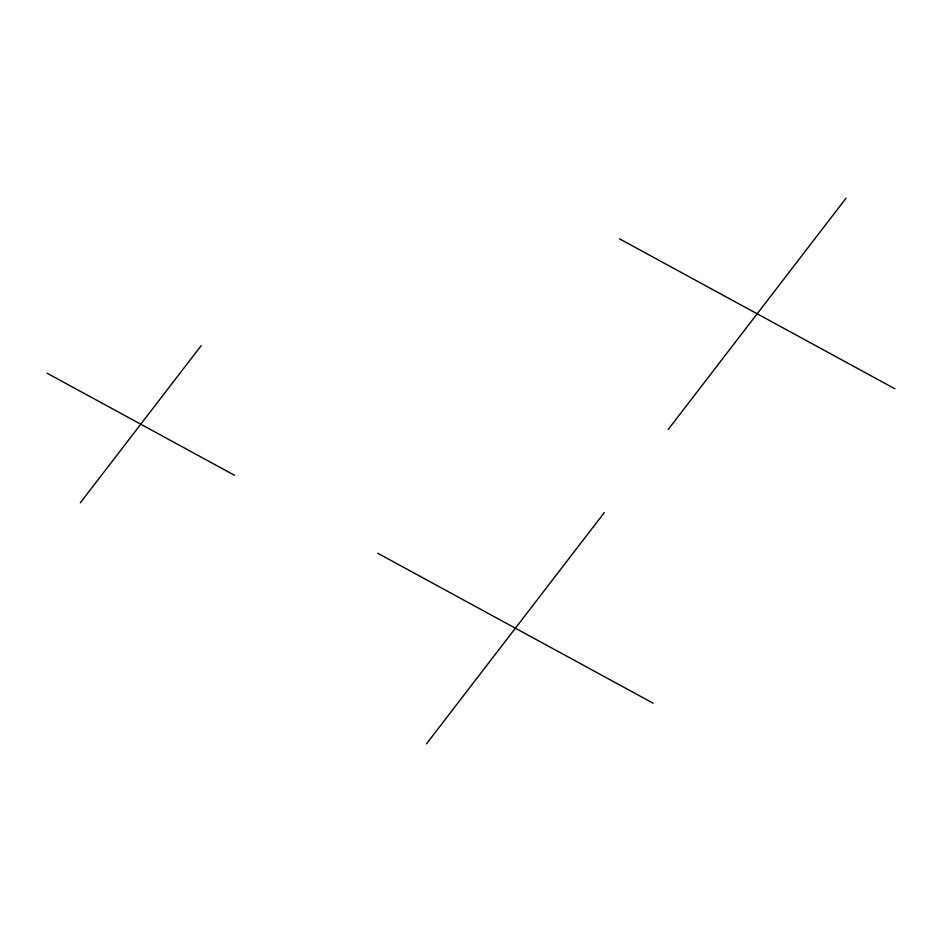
<?xml version="1.0" encoding="UTF-8"?>
<svg xmlns="http://www.w3.org/2000/svg" width="942" height="942" viewBox="0 0 942 942"><rect width="100%" height="100%" fill="white"/><g stroke="black" fill="none" stroke-linecap="round" stroke-linejoin="round"><path stroke-width="1.41" d="M80.317 502.816L201.199 345.608M426.502 743.803L604.281 512.613M668.278 429.387L846.057 198.197M619.436 238.797L894.9 388.787M47.1 373.209L234.417 475.215M377.66 553.213L653.124 703.203"/></g></svg>
